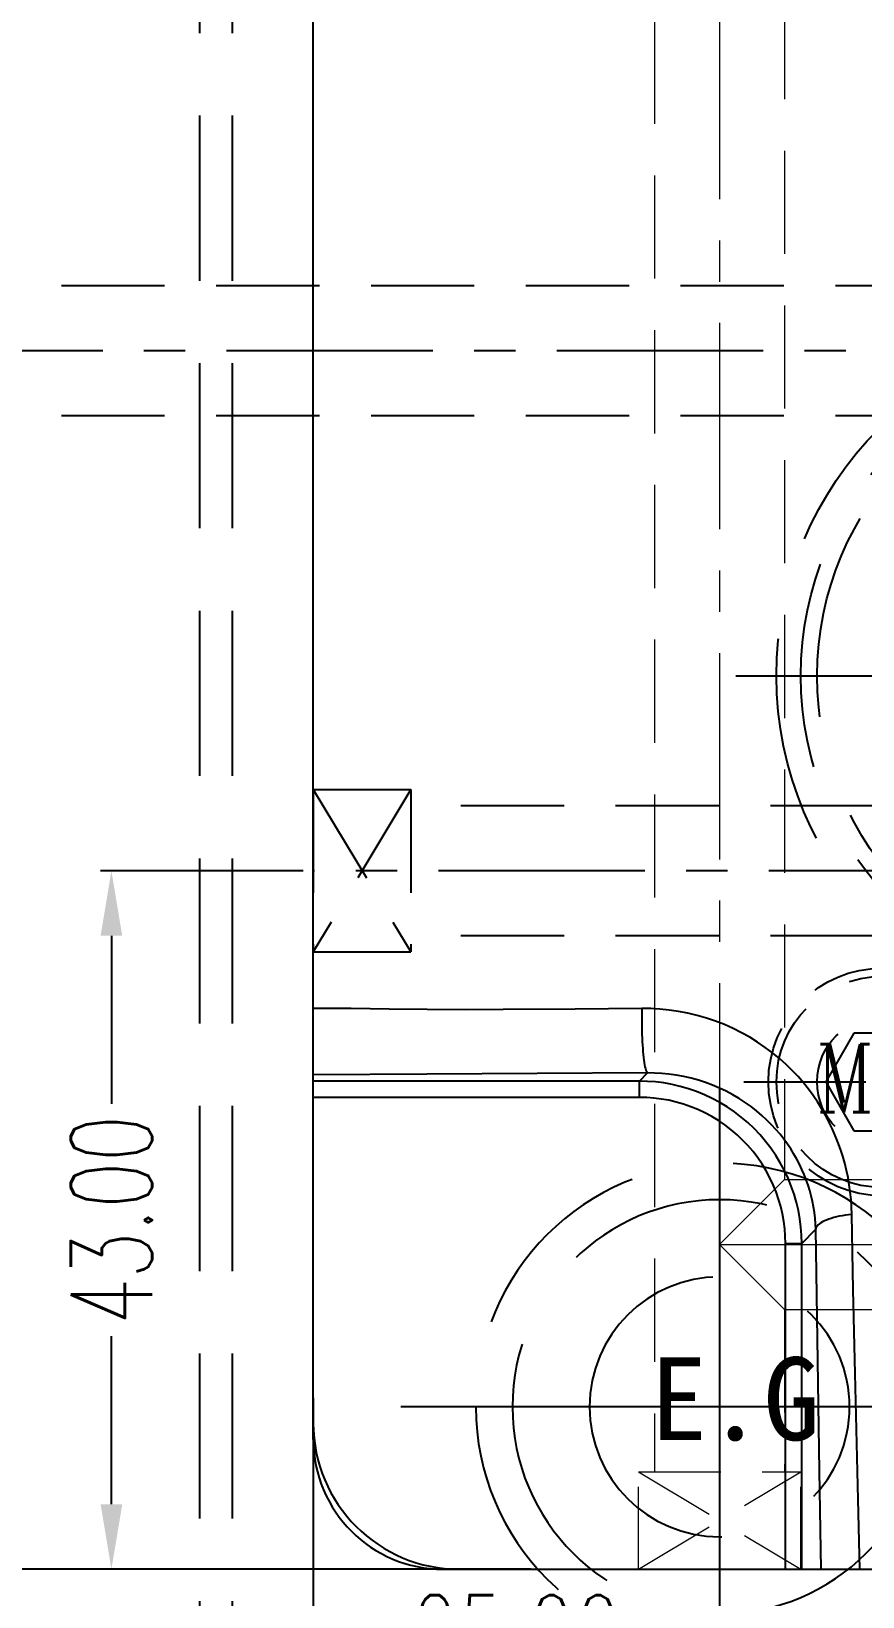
# Model space of a CAD drawing. Header units: inches. Extents: x 143011 to 144494, y -46023 to -44974.
# Drawn here: x 143683.2 to 143734.4, y -45468.1 to -45371.7 of the extents above; entities that cross this region are included whole.
import ezdxf

# ---------------------------------------------------------------- set-up
doc = ezdxf.new("R2010")
doc.units = ezdxf.units.IN
doc.header["$LTSCALE"] = 2
doc.header["$MEASUREMENT"] = 0
doc.header["$PDMODE"] = 3
doc.header["$PDSIZE"] = 0.3125
for name, pattern in [('CENTER', [50.8, 31.75, -6.35, 6.35, -6.35]), ('CENTER2', [1.125, 0.75, -0.125, 0.125, -0.125]), ('DASHED', [0.75, 0.5, -0.25]), ('HIDDEN', [9.525, 6.35, -3.175])]:
    doc.linetypes.add(name, pattern=pattern)
doc.layers.get('0').update_dxf_attribs({"linetype": 'CONTINUOUS'})
doc.layers.get('Defpoints').update_dxf_attribs({"linetype": 'CONTINUOUS'})
for name, color, linetype in [('CAV-COR', 1, 'CONTINUOUS'), ('GE', 214, 'CONTINUOUS'), ('SCREW', 52, 'HIDDEN'), ('SP', 3, 'CONTINUOUS'), ('wr2', 41, 'DASHED'), ('文字', 1, 'CONTINUOUS')]:
    doc.layers.add(name, color=color, linetype=linetype)
doc.layers.add('dim', color=3, linetype='CONTINUOUS', lineweight=15)
doc.layers.add('WR', color=122, linetype='HIDDEN', lineweight=18)
doc.styles.add('ROMANC', font='romanc', dxfattribs={"width": 0.6, "height": 1})
doc.styles.add('ROMANS', font='ROMANS.shx', dxfattribs={"height": 5, "bigfont": 'chineset.shx'})
doc.styles.get("Standard").update_dxf_attribs({"font": 'txt.shx', "width": 0.67})
doc.dimstyles.new('2.00', dxfattribs={"dimtxt": 5, "dimasz": 4, "dimexe": 0.666, "dimexo": 0.626, "dimgap": 1, "dimtad": 0, "dimzin": 0, "dimdsep": 46, "dimtxsty": 'Standard', "dimcen": 0.09, "dimclrd": 3, "dimclre": 3, "dimclrt": 7, "dimazin": 0, "dimtfac": 1, "dimtofl": 0, "dimtmove": 0, "dimatfit": 0, "dimfxl": 0, "dimtolj": 1, "dimtzin": 0, "dimarcsym": 0})

# ---------------------------------------------------------------- blocks, each defined once
blk = doc.blocks.new('*D34460')
at = {"layer": 'Defpoints', "color": 0}
for p in [(143870.577, -45452.132), (143700.577, -45457.419), (143870.577, -45533.736)]:
    blk.add_point(p, dxfattribs=at)
at = {"layer": 'dim', "color": 3, "linetype": 'ByBlock', "lineweight": -2}
for p, q in [((143870.577, -45452.758), (143870.577, -45534.402)), ((143700.577, -45458.045), (143700.577, -45534.402)), ((143704.577, -45533.736), (143777.597, -45533.736)), ((143866.577, -45533.736), (143793.556, -45533.736))]:
    blk.add_line(p, q, dxfattribs=at)
at = {"layer": 'dim', "color": 3, "linetype": 'ByBlock'}
for points in [[(143704.577, -45533.07), (143704.577, -45534.403), (143700.577, -45533.736)], [(143866.577, -45534.403), (143866.577, -45533.07), (143870.577, -45533.736)]]:
    blk.add_solid(points, dxfattribs=at)
at = {"layer": 'dim', "color": 7, "linetype": 'ByBlock', "insert": (143785.577, -45533.736), "char_height": 5, "attachment_point": 5}
blk.add_mtext('\\A1;170.00', dxfattribs=at)
blk = doc.blocks.new('*D34462')
at = {"layer": 'Defpoints', "color": 0}
for p in [(143612.598, -45276.419), (143635.577, -45276.419), (143714.577, -45466.419)]:
    blk.add_point(p, dxfattribs=at)
at = {"layer": 'dim', "color": 3, "linetype": 'ByBlock', "lineweight": -2}
for p, q in [((143634.951, -45276.419), (143611.932, -45276.419)), ((143612.598, -45280.419), (143612.598, -45363.44)), ((143612.598, -45462.419), (143612.598, -45379.398)), ((143713.951, -45466.419), (143611.932, -45466.419))]:
    blk.add_line(p, q, dxfattribs=at)
at = {"layer": 'dim', "color": 3, "linetype": 'ByBlock'}
for points in [[(143613.265, -45280.419), (143611.932, -45280.419), (143612.598, -45276.419)], [(143611.932, -45462.419), (143613.265, -45462.419), (143612.598, -45466.419)]]:
    blk.add_solid(points, dxfattribs=at)
at = {"layer": 'dim', "color": 7, "linetype": 'ByBlock', "insert": (143612.598, -45371.419), "char_height": 5, "attachment_point": 5, "rotation": 90}
blk.add_mtext('\\A1;190.00', dxfattribs=at)
blk = doc.blocks.new('EG-16')
at = {"linetype": 'CENTER'}
for p, q in [((0, -19.617), (0, 19.617)), ((19.617, 0), (-19.617, 0))]:
    blk.add_line(p, q, dxfattribs=at)
at = {"linetype": 'HIDDEN'}
for radius in [15, 12.75, 8]:
    blk.add_circle((0, 0), radius, dxfattribs=at)
blk = doc.blocks.new('20090521.154736')
at = {"layer": 'GE', "extrusion": (0, 0, -1), "zscale": -1, "rotation": 180}
blk.add_blockref('EG-16', (0, 0), dxfattribs=at)
at = {"layer": '文字', "insert": (-4.244, 3.05), "char_height": 5.1, "width": 28.22459, "attachment_point": 1, "style": 'ROMANS'}
blk.add_mtext('{\\f標楷體|b0|i0|c136|p65;E.G}', dxfattribs=at)
blk = doc.blocks.new('20160804.135220')
at = {"layer": 'SCREW', "linetype": 'CENTER2', "ltscale": 5}
for p, q in [((0, -8.5), (0, 8.5)), ((-8.5, 0), (8.5, 0))]:
    blk.add_line(p, q, dxfattribs=at)
at = {"layer": 'SCREW'}
blk.add_lwpolyline([(-1.732, 3), (-3.464, 0), (-1.732, -3), (1.732, -3), (3.464, 0), (1.732, 3)], close=True, dxfattribs=at)
at = {"layer": 'SCREW', "ltscale": 0.5}
for radius in [7, 6.5, 4]:
    blk.add_circle((0, 0), radius, dxfattribs=at)
at = {"layer": 'dim', "style": 'ROMANC', "width": 0.8}
blk.add_text('M8', height=4.1865, dxfattribs=at).set_placement((-4.071, -1.858))
blk = doc.blocks.new('20151030.171830')
at = {"color": 8, "linetype": 'HIDDEN'}
blk.add_circle((0, 0), 21.5, dxfattribs=at)
at = {"layer": 'SP', "linetype": 'CENTER', "ltscale": 0.25}
for p, q in [((0, -24), (0, 24)), ((-24, 0), (24, 0))]:
    blk.add_line(p, q, dxfattribs=at)
at = {"layer": 'SP', "linetype": 'HIDDEN'}
for radius in [20, 19]:
    blk.add_circle((0, 0), radius, dxfattribs=at)
at = {"layer": 'dim', "insert": (-5.289, -6.05), "char_height": 4.0633, "attachment_point": 5}
blk.add_mtext('Ø40', dxfattribs=at)
at = {"layer": 'SP'}
for s, p in [('S', (-6.081, 3.359)), ('P', (4.334, -7.124))]:
    blk.add_text(s, height=4.582, dxfattribs=at).set_placement(p)
blk = doc.blocks.new('*D37787')
at = {"layer": 'Defpoints', "color": 0}
for p in [(143688.153, -45423.419), (143700.577, -45423.419), (143709.577, -45466.419)]:
    blk.add_point(p, dxfattribs=at)
at = {"layer": 'dim', "color": 3, "linetype": 'ByBlock', "lineweight": -2}
for p, q in [((143699.951, -45423.419), (143687.487, -45423.419)), ((143688.153, -45427.419), (143688.153, -45437.777)), ((143688.153, -45462.419), (143688.153, -45452.061)), ((143708.951, -45466.419), (143687.487, -45466.419))]:
    blk.add_line(p, q, dxfattribs=at)
at = {"layer": 'dim', "color": 3, "linetype": 'ByBlock'}
for points in [[(143688.82, -45427.419), (143687.486, -45427.419), (143688.153, -45423.419)], [(143687.486, -45462.419), (143688.82, -45462.419), (143688.153, -45466.419)]]:
    blk.add_solid(points, dxfattribs=at)
at = {"layer": 'dim', "color": 7, "linetype": 'ByBlock', "insert": (143688.153, -45444.919), "char_height": 5, "attachment_point": 5, "rotation": 90}
blk.add_mtext('\\A1;43.00', dxfattribs=at)
blk = doc.blocks.new('*D37788')
at = {"layer": 'Defpoints', "color": 0}
for p in [(143700.577, -45457.419), (143748.577, -45466.419), (143748.577, -45476.893)]:
    blk.add_point(p, dxfattribs=at)
at = {"layer": 'dim', "color": 3, "linetype": 'ByBlock', "lineweight": -2}
for p, q in [((143700.577, -45458.045), (143700.577, -45477.559)), ((143748.577, -45467.045), (143748.577, -45477.559)), ((143704.577, -45476.893), (143716.935, -45476.893)), ((143744.577, -45476.893), (143731.218, -45476.893))]:
    blk.add_line(p, q, dxfattribs=at)
at = {"layer": 'dim', "color": 3, "linetype": 'ByBlock'}
for points in [[(143704.577, -45476.227), (143704.577, -45477.56), (143700.577, -45476.893)], [(143744.577, -45477.56), (143744.577, -45476.227), (143748.577, -45476.893)]]:
    blk.add_solid(points, dxfattribs=at)
at = {"layer": 'dim', "color": 7, "linetype": 'ByBlock', "insert": (143724.077, -45476.893), "char_height": 5, "attachment_point": 5}
blk.add_mtext('\\A1;48.00', dxfattribs=at)
blk = doc.blocks.new('*D37789')
at = {"layer": 'Defpoints', "color": 0}
for p in [(143700.577, -45455.248), (143725.577, -45466.419), (143725.577, -45470.511)]:
    blk.add_point(p, dxfattribs=at)
at = {"layer": 'dim', "color": 3, "linetype": 'ByBlock', "lineweight": -2}
for p, q in [((143700.577, -45455.874), (143700.577, -45471.177)), ((143725.577, -45467.045), (143725.577, -45471.177)), ((143704.577, -45470.511), (143705.935, -45470.511)), ((143721.577, -45470.511), (143720.218, -45470.511))]:
    blk.add_line(p, q, dxfattribs=at)
at = {"layer": 'dim', "color": 3, "linetype": 'ByBlock'}
for points in [[(143704.577, -45469.844), (143704.577, -45471.178), (143700.577, -45470.511)], [(143721.577, -45471.178), (143721.577, -45469.844), (143725.577, -45470.511)]]:
    blk.add_solid(points, dxfattribs=at)
at = {"layer": 'dim', "color": 7, "linetype": 'ByBlock', "insert": (143713.077, -45470.511), "char_height": 5, "attachment_point": 5}
blk.add_mtext('\\A1;25.00', dxfattribs=at)

msp = doc.modelspace()

# ---------------------------------------------------------------- linework, layer by layer
at = {"color": 8, "linetype": 'HIDDEN', "ltscale": 0.8}
for p, q in [((143693.577, -45026.419), (143693.577, -45526.419)), ((143695.577, -45026.419), (143695.577, -45526.419))]:
    msp.add_line(p, q, dxfattribs=at)
at = {"layer": 'CAV-COR', "linetype": 'ByBlock'}
for p, q in [((143700.577, -45458.419), (143700.577, -45276.419)), ((143707.559, -45435.937), (143700.577, -45435.987)), ((143721.143, -45435.866), (143707.559, -45435.937)), ((143720.64, -45436.369), (143721.143, -45435.866)), ((143720.64, -45436.369), (143700.577, -45436.369)), ((143720.64, -45437.368), (143720.64, -45436.369)), ((143720.64, -45437.368), (143700.577, -45437.368)), ((143730.626, -45446.356), (143731.49, -45445.492)), ((143731.733, -45460.364), (143731.49, -45445.492)), ((143729.628, -45446.356), (143730.626, -45446.356)), ((143729.628, -45466.419), (143729.628, -45446.356)), ((143730.626, -45466.419), (143730.626, -45446.356)), ((143731.82, -45466.419), (143731.733, -45460.364)), ((143708.577, -45466.419), (143862.577, -45466.419))]:
    msp.add_line(p, q, dxfattribs=at)
for points in [[(143712.252, -45431.968), (143709.92, -45431.976), (143707.575, -45431.962), (143705.241, -45431.932), (143702.908, -45431.908), (143700.576, -45431.906)], [(143720.799, -45431.902), (143716.684, -45431.94), (143712.252, -45431.968)], [(143720.799, -45431.902), (143720.792, -45432.123), (143720.788, -45432.349), (143720.786, -45432.577), (143720.785, -45432.808), (143720.787, -45433.039), (143720.791, -45433.268), (143720.797, -45433.496), (143720.806, -45433.72), (143720.816, -45433.938), (143720.828, -45434.151), (143720.842, -45434.356), (143720.858, -45434.552), (143720.875, -45434.738), (143720.894, -45434.913), (143720.915, -45435.076), (143720.936, -45435.226), (143720.96, -45435.361), (143720.984, -45435.483), (143721.009, -45435.588), (143721.035, -45435.678), (143721.061, -45435.751), (143721.088, -45435.807), (143721.116, -45435.845), (143721.143, -45435.866)], [(143733.714, -45444.571), (143733.698, -45444.114), (143733.666, -45443.66), (143733.619, -45443.208), (143733.556, -45442.758), (143733.478, -45442.31), (143733.384, -45441.867), (143733.276, -45441.427), (143733.152, -45440.99), (143733.013, -45440.558), (143732.86, -45440.131), (143732.692, -45439.708), (143732.508, -45439.29), (143732.307, -45438.875), (143732.091, -45438.464), (143731.856, -45438.057), (143731.604, -45437.654), (143731.333, -45437.255), (143731.042, -45436.862), (143730.731, -45436.473), (143730.4, -45436.09), (143730.045, -45435.713), (143729.665, -45435.343), (143729.262, -45434.979), (143728.837, -45434.63), (143728.388, -45434.293), (143727.916, -45433.971), (143727.428, -45433.668), (143726.924, -45433.387), (143726.403, -45433.126), (143725.869, -45432.89), (143725.323, -45432.677), (143724.764, -45432.488), (143724.199, -45432.325), (143723.625, -45432.188), (143723.043, -45432.078), (143722.469, -45431.994), (143721.906, -45431.936), (143721.349, -45431.906), (143720.799, -45431.902)], [(143731.49, -45445.492), (143731.475, -45445.146), (143731.449, -45444.801), (143731.409, -45444.458), (143731.357, -45444.116), (143731.292, -45443.777), (143731.215, -45443.44), (143731.125, -45443.106), (143731.024, -45442.775), (143730.909, -45442.447), (143730.783, -45442.122), (143730.644, -45441.801), (143730.493, -45441.483), (143730.328, -45441.168), (143730.15, -45440.856), (143729.959, -45440.546), (143729.753, -45440.24), (143729.532, -45439.938), (143729.296, -45439.638), (143729.043, -45439.342), (143728.774, -45439.052), (143728.487, -45438.765), (143728.181, -45438.482), (143727.856, -45438.207), (143727.513, -45437.94), (143727.153, -45437.683), (143726.776, -45437.438), (143726.385, -45437.208), (143725.982, -45436.994), (143725.568, -45436.796), (143725.144, -45436.616), (143724.71, -45436.454), (143724.269, -45436.311), (143723.821, -45436.187), (143723.367, -45436.083), (143722.91, -45435.999), (143722.457, -45435.936), (143722.012, -45435.894), (143721.574, -45435.871), (143721.143, -45435.866)], [(143730.626, -45446.356), (143730.614, -45445.857), (143730.576, -45445.355), (143730.512, -45444.85), (143730.421, -45444.343), (143730.303, -45443.835), (143730.157, -45443.332), (143729.985, -45442.834), (143729.785, -45442.343), (143729.559, -45441.862), (143729.307, -45441.394), (143729.03, -45440.939), (143728.73, -45440.5), (143728.407, -45440.078), (143728.064, -45439.675), (143727.699, -45439.291), (143727.314, -45438.926), (143726.91, -45438.583), (143726.489, -45438.26), (143726.049, -45437.961), (143725.594, -45437.684), (143725.125, -45437.433), (143724.645, -45437.207), (143724.154, -45437.008), (143723.656, -45436.836), (143723.154, -45436.691), (143722.647, -45436.573), (143722.141, -45436.483), (143721.637, -45436.419), (143721.136, -45436.382), (143720.64, -45436.369)], [(143729.628, -45446.356), (143729.618, -45445.906), (143729.583, -45445.455), (143729.525, -45445.002), (143729.443, -45444.546), (143729.337, -45444.088), (143729.207, -45443.636), (143729.051, -45443.188), (143728.871, -45442.745), (143728.668, -45442.312), (143728.442, -45441.891), (143728.192, -45441.48), (143727.922, -45441.085), (143727.632, -45440.706), (143727.322, -45440.342), (143726.994, -45439.996), (143726.648, -45439.669), (143726.284, -45439.359), (143725.905, -45439.069), (143725.509, -45438.799), (143725.098, -45438.55), (143724.677, -45438.324), (143724.244, -45438.121), (143723.802, -45437.942), (143723.354, -45437.787), (143722.902, -45437.657), (143722.445, -45437.551), (143721.99, -45437.47), (143721.538, -45437.412), (143721.088, -45437.378), (143720.64, -45437.368)], [(143733.714, -45444.571), (143733.513, -45444.594), (143733.317, -45444.621), (143733.126, -45444.653), (143732.942, -45444.688), (143732.766, -45444.728), (143732.598, -45444.771), (143732.44, -45444.818), (143732.291, -45444.868), (143732.153, -45444.922), (143732.027, -45444.978), (143731.913, -45445.037), (143731.811, -45445.097), (143731.723, -45445.16), (143731.648, -45445.225), (143731.587, -45445.29), (143731.54, -45445.357), (143731.507, -45445.424), (143731.49, -45445.492)], [(143733.918, -45454.361), (143733.804, -45449.214), (143733.714, -45444.571)], [(143734.204, -45466.419), (143734.099, -45462.117), (143733.918, -45454.361)]]:
    msp.add_lwpolyline(points, dxfattribs=at)
for centre, radius in [((143709.577, -45457.419), 9), ((143708.577, -45458.419), 8)]:
    msp.add_arc(centre, radius, 180, 270, dxfattribs=at)
at = {"layer": 'WR', "linetype": 'HIDDEN', "ltscale": 0.5}
for p, q in [((143721.577, -45304.419), (143721.577, -45460.419)), ((143729.577, -45312.419), (143729.577, -45442.419)), ((143729.577, -45442.419), (143725.577, -45446.419)), ((143729.577, -45442.419), (143841.577, -45442.419)), ((143725.577, -45446.419), (143729.577, -45450.419)), ((143729.577, -45450.419), (143841.577, -45450.419)), ((143729.577, -45450.419), (143729.577, -45460.419))]:
    msp.add_line(p, q, dxfattribs=at)
at = {"layer": 'WR', "linetype": 'CENTER', "ltscale": 0.2}
for p, q in [((143725.577, -45308.419), (143725.577, -45466.419)), ((143725.577, -45446.419), (143870.577, -45446.419))]:
    msp.add_line(p, q, dxfattribs=at)
at = {"layer": 'WR', "linetype": 'HIDDEN', "ltscale": 0.4}
for p, q in [((143720.577, -45460.419), (143730.577, -45460.419)), ((143720.577, -45460.419), (143730.577, -45466.419)), ((143720.577, -45466.419), (143730.577, -45460.419)), ((143720.577, -45466.419), (143720.577, -45460.419)), ((143730.577, -45466.419), (143730.577, -45460.419)), ((143720.577, -45466.419), (143730.577, -45466.419))]:
    msp.add_line(p, q, dxfattribs=at)
at = {"layer": 'wr2', "linetype": 'HIDDEN', "ltscale": 0.5}
for p, q in [((143748.577, -45387.419), (143665.577, -45387.419)), ((143748.577, -45395.419), (143665.577, -45395.419)), ((143706.577, -45418.419), (143700.577, -45428.419)), ((143700.577, -45418.419), (143706.577, -45428.419)), ((143700.577, -45418.419), (143706.577, -45418.419)), ((143700.577, -45418.419), (143700.577, -45428.419)), ((143706.577, -45418.419), (143706.577, -45428.419)), ((143744.577, -45419.419), (143706.577, -45419.419)), ((143744.577, -45427.419), (143706.577, -45427.419)), ((143700.577, -45428.419), (143706.577, -45428.419))]:
    msp.add_line(p, q, dxfattribs=at)
at = {"layer": 'wr2', "linetype": 'CENTER', "ltscale": 0.2}
for p, q in [((143748.577, -45391.419), (143665.577, -45391.419)), ((143822.577, -45423.419), (143700.577, -45423.419))]:
    msp.add_line(p, q, dxfattribs=at)

# ---------------------------------------------------------------- block references
at = {"layer": 'CAV-COR'}
msp.add_blockref('20090521.154736', (143725.577, -45456.419), dxfattribs=at)
at = {"layer": 'SCREW', "linetype": 'ByBlock'}
msp.add_blockref('20160804.135220', (143735.577, -45436.419), dxfattribs=at)
at = {"layer": 'SP', "linetype": 'ByBlock', "ltscale": 0.3}
msp.add_blockref('20151030.171830', (143750.577, -45411.419), dxfattribs=at)

# ---------------------------------------------------------------- dimensions: what is measured, and where the dimension line sits
at = {"layer": 'dim', "linetype": 'ByBlock'}
for base, p1, p2, picture, middle in [((143612.598, -45276.419), (143714.577, -45466.419), (143635.577, -45276.419), '*D34462', (143612.598, -45371.419)), ((143688.153, -45423.419), (143709.577, -45466.419), (143700.577, -45423.419), '*D37787', (143688.153, -45444.919))]:
    dim = msp.add_linear_dim(base=base, p1=p1, p2=p2, angle=90, dimstyle='2.00', dxfattribs=at)
    dim.commit()
    dim.dimension.update_dxf_attribs({"geometry": picture, "text_midpoint": middle})
for base, p1, p2, picture, middle in [((143870.577, -45533.736), (143700.577, -45457.419), (143870.577, -45452.132), '*D34460', (143785.577, -45533.736)), ((143725.577, -45470.511), (143700.577, -45455.248), (143725.577, -45466.419), '*D37789', (143713.077, -45470.511))]:
    dim = msp.add_linear_dim(base=base, p1=p1, p2=p2, dimstyle='2.00', dxfattribs=at)
    dim.commit()
    dim.dimension.update_dxf_attribs({"geometry": picture, "text_midpoint": middle})
dim = msp.add_linear_dim(base=(143748.577, -45476.893), p1=(143700.577, -45457.419), p2=(143748.577, -45466.419), dimstyle='2.00', dxfattribs=at)
dim.commit()
dim.dimension.update_dxf_attribs({"geometry": '*D37788', "text_midpoint": (143724.077, -45476.893), "dimtype": 160})

doc.saveas('drawing.dxf')
